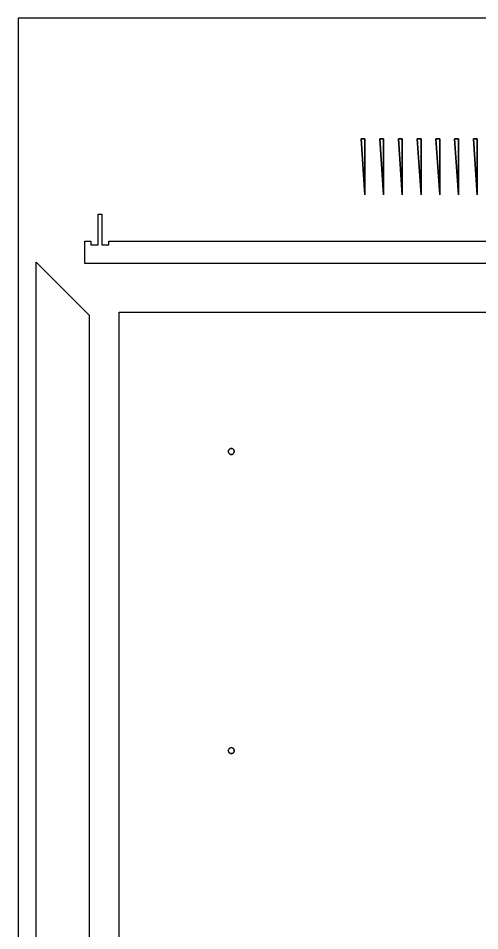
# Model space of a CAD drawing. Header units: inches. Extents: x -2871 to 2516, y -1264 to 7476.
# Drawn here: x -2704 to -2086, y -44 to 1176 of the extents above; entities that cross this region are included whole.
import ezdxf

# ---------------------------------------------------------------- set-up
doc = ezdxf.new("R2010")
doc.units = ezdxf.units.IN
doc.header["$MEASUREMENT"] = 0
for name, color, linetype in [('0_SHEET_BirchPly 2440x1220x18', 3, 'CONTINUOUS'), ('4_anyTOOL_13mmDEEP_INSIDE', 1, 'CONTINUOUS'), ('6_anyTOOL_CUTTHROUGH_OUTSIDE', 5, 'CONTINUOUS')]:
    doc.layers.add(name, color=color, linetype=linetype)

msp = doc.modelspace()

# ---------------------------------------------------------------- linework, layer by layer
at = {"layer": '0_SHEET_BirchPly 2440x1220x18', "linetype": 'Continuous'}
msp.add_lwpolyline([(-1483.5, -1263.5), (-1483.5, 1176.5), (-2703.5, 1176.5), (-2703.5, -1263.5)], close=True, dxfattribs=at)
at = {"layer": '4_anyTOOL_13mmDEEP_INSIDE'}
for p, q in [((-2422.4, 598.3), (-2422.5, 597.3)), ((-2422, 599.3), (-2422.4, 598.3)), ((-2421.3, 600.1), (-2422, 599.3)), ((-2420.5, 600.7), (-2421.3, 600.1)), ((-2419.6, 601.1), (-2420.5, 600.7)), ((-2418.5, 601.3), (-2419.6, 601.1)), ((-2417.5, 601.1), (-2418.5, 601.3)), ((-2416.5, 600.7), (-2417.5, 601.1)), ((-2415.7, 600.1), (-2416.5, 600.7)), ((-2415.1, 599.3), (-2415.7, 600.1)), ((-2414.7, 598.3), (-2415.1, 599.3)), ((-2414.5, 597.3), (-2414.7, 598.3)), ((-2422.5, 597.3), (-2422.4, 596.2)), ((-2422.4, 596.2), (-2422, 595.3)), ((-2422, 595.3), (-2421.3, 594.5)), ((-2421.3, 594.5), (-2420.5, 593.8)), ((-2420.5, 593.8), (-2419.6, 593.4)), ((-2419.6, 593.4), (-2418.5, 593.3)), ((-2418.5, 593.3), (-2417.5, 593.4)), ((-2417.5, 593.4), (-2416.5, 593.8)), ((-2416.5, 593.8), (-2415.7, 594.5)), ((-2415.7, 594.5), (-2415.1, 595.3)), ((-2415.1, 595.3), (-2414.7, 596.2)), ((-2414.7, 596.2), (-2414.5, 597.3)), ((-2422.4, 198.3), (-2422.5, 197.3)), ((-2422.5, 197.3), (-2422.4, 196.2)), ((-2422, 199.3), (-2422.4, 198.3)), ((-2422.4, 196.2), (-2422, 195.3)), ((-2421.3, 200.1), (-2422, 199.3)), ((-2422, 195.3), (-2421.3, 194.5)), ((-2420.5, 200.7), (-2421.3, 200.1)), ((-2419.6, 201.1), (-2420.5, 200.7)), ((-2418.5, 201.3), (-2419.6, 201.1)), ((-2417.5, 201.1), (-2418.5, 201.3)), ((-2416.5, 200.7), (-2417.5, 201.1)), ((-2415.7, 200.1), (-2416.5, 200.7)), ((-2415.1, 199.3), (-2415.7, 200.1)), ((-2415.7, 194.5), (-2415.1, 195.3)), ((-2414.7, 198.3), (-2415.1, 199.3)), ((-2415.1, 195.3), (-2414.7, 196.2)), ((-2414.5, 197.3), (-2414.7, 198.3)), ((-2414.7, 196.2), (-2414.5, 197.3)), ((-2421.3, 194.5), (-2420.5, 193.8)), ((-2420.5, 193.8), (-2419.6, 193.4)), ((-2419.6, 193.4), (-2418.5, 193.3)), ((-2418.5, 193.3), (-2417.5, 193.4)), ((-2417.5, 193.4), (-2416.5, 193.8)), ((-2416.5, 193.8), (-2415.7, 194.5))]:
    msp.add_line(p, q, dxfattribs=at)
at = {"layer": '4_anyTOOL_13mmDEEP_INSIDE', "linetype": 'Continuous'}
for points in [[(-2422.5, 597.3), (-2422.4, 598.3), (-2422, 599.3), (-2421.3, 600.1), (-2420.5, 600.7), (-2419.6, 601.1), (-2418.5, 601.3), (-2417.5, 601.1), (-2416.5, 600.7), (-2415.7, 600.1), (-2415.1, 599.3), (-2414.7, 598.3), (-2414.5, 597.3), (-2414.7, 596.2), (-2415.1, 595.3), (-2415.7, 594.5), (-2416.5, 593.8), (-2417.5, 593.4), (-2418.5, 593.3), (-2419.6, 593.4), (-2420.5, 593.8), (-2421.3, 594.5), (-2422, 595.3), (-2422.4, 596.2)], [(-2422.5, 197.3), (-2422.4, 198.3), (-2422, 199.3), (-2421.3, 200.1), (-2420.5, 200.7), (-2419.6, 201.1), (-2418.5, 201.3), (-2417.5, 201.1), (-2416.5, 200.7), (-2415.7, 200.1), (-2415.1, 199.3), (-2414.7, 198.3), (-2414.5, 197.3), (-2414.7, 196.2), (-2415.1, 195.3), (-2415.7, 194.5), (-2416.5, 193.8), (-2417.5, 193.4), (-2418.5, 193.3), (-2419.6, 193.4), (-2420.5, 193.8), (-2421.3, 194.5), (-2422, 195.3), (-2422.4, 196.2)]]:
    msp.add_lwpolyline(points, close=True, dxfattribs=at)
at = {"layer": '6_anyTOOL_CUTTHROUGH_OUTSIDE'}
for p, q in [((-2239.7, 1015.3), (-2244.7, 1015.3)), ((-2244.7, 1015.3), (-2239.7, 940.3)), ((-2239.7, 940.3), (-2239.7, 1015.3)), ((-2214.7, 1015.3), (-2219.7, 1015.3)), ((-2219.7, 1015.3), (-2214.7, 940.3)), ((-2214.7, 940.3), (-2214.7, 1015.3)), ((-2189.7, 1015.3), (-2194.7, 1015.3)), ((-2194.7, 1015.3), (-2189.7, 940.3)), ((-2189.7, 940.3), (-2189.7, 1015.3)), ((-2164.7, 1015.3), (-2169.7, 1015.3)), ((-2169.7, 1015.3), (-2164.7, 940.3)), ((-2164.7, 940.3), (-2164.7, 1015.3)), ((-2139.7, 1015.3), (-2144.7, 1015.3)), ((-2144.7, 1015.3), (-2139.7, 940.3)), ((-2139.7, 940.3), (-2139.7, 1015.3)), ((-2114.7, 1015.3), (-2119.7, 1015.3)), ((-2119.7, 1015.3), (-2114.7, 940.3)), ((-2114.7, 940.3), (-2114.7, 1015.3)), ((-2089.7, 1015.3), (-2094.7, 1015.3)), ((-2094.7, 1015.3), (-2089.7, 940.3)), ((-2089.7, 940.3), (-2089.7, 1015.3))]:
    msp.add_line(p, q, dxfattribs=at)
at = {"layer": '6_anyTOOL_CUTTHROUGH_OUTSIDE', "linetype": 'Continuous'}
for points in [[(-2244.7, 1015.3), (-2239.7, 1015.3), (-2239.7, 940.3)], [(-2219.7, 1015.3), (-2214.7, 1015.3), (-2214.7, 940.3)], [(-2194.7, 1015.3), (-2189.7, 1015.3), (-2189.7, 940.3)], [(-2169.7, 1015.3), (-2164.7, 1015.3), (-2164.7, 940.3)], [(-2144.7, 1015.3), (-2139.7, 1015.3), (-2139.7, 940.3)], [(-2119.7, 1015.3), (-2114.7, 1015.3), (-2114.7, 940.3)], [(-2094.7, 1015.3), (-2089.7, 1015.3), (-2089.7, 940.3)], [(-2614.5, 878.4), (-2606.5, 878.4), (-2606.5, 873.4), (-2596.5, 873.4), (-2596.5, 914.4), (-2591.5, 914.4), (-2591.5, 873.4), (-2582.5, 873.4), (-2582.5, 878.4), (-1532.5, 878.4), (-1532.5, 873.4), (-1521.5, 873.4), (-1521.5, 878.4), (-1522.5, 878.4), (-1522.5, 914.4), (-1516.5, 914.4), (-1516.5, 873.4), (-1506.5, 873.4), (-1506.5, 878.4), (-1498.5, 878.4), (-1498.5, 848.4), (-2614.5, 848.4)], [(-2679.5, 850.5), (-2608.5, 779.5), (-2608.5, -1248.5), (-2679.5, -1248.5)], [(-2568.5, 783.5), (-1498.5, 783.5), (-1498.5, 648.3), (-1500.5, 648.3), (-1500.5, 546.3), (-1498.5, 546.3), (-1498.5, 248.3), (-1499.5, 248.3), (-1499.5, 146.3), (-1498.5, 146.3), (-1498.5, -951.5), (-1499.5, -951.5), (-1499.5, -1053.5), (-1498.5, -1053.5), (-1498.5, -1248.5), (-2568.5, -1248.5), (-2568.5, -282), (-2568.5, -225)]]:
    msp.add_lwpolyline(points, close=True, dxfattribs=at)

doc.saveas('drawing.dxf')
